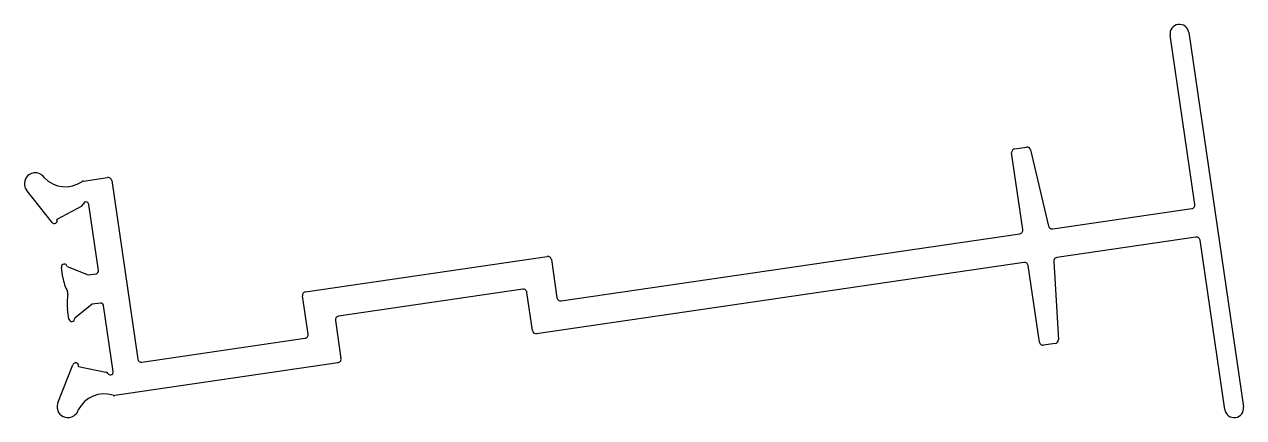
# Model space of a CAD drawing. Extents: x -43.2 to 40.9, y 0.4 to 27.6.
import ezdxf

# ---------------------------------------------------------------- set-up
doc = ezdxf.new("R2010")
doc.units = 0
doc.layers.add('2', color=7, linetype='CONTINUOUS')

msp = doc.modelspace()

# ---------------------------------------------------------------- linework, layer by layer
at = {"layer": '2', "color": 7, "linetype": 'CONTINUOUS'}
for p, q in [((37.122, 27.002), (40.902, 1.177)), ((37.545, 15.138), (35.836, 26.814)), ((25.68, 13.406), (24.906, 18.696)), ((25.117, 18.979), (25.929, 19.098)), ((26.208, 18.909), (27.456, 13.64)), ((-39.136, 16.75), (-37.468, 16.994)), ((-41.293, 13.889), (-43.044, 16.103)), ((-37.18, 16.779), (-35.379, 4.467)), ((-39.252, 15.028), (-40.96, 14.108)), ((-38.093, 10.587), (-38.759, 15.138)), ((27.736, 13.45), (37.334, 14.855)), ((-6.175, 8.488), (25.465, 13.118)), ((37.623, 12.876), (28.025, 11.471)), ((39.615, 0.989), (37.907, 12.665)), ((-23.803, 9.117), (-7.137, 11.556)), ((25.755, 11.139), (-7.864, 6.219)), ((-6.849, 11.341), (-6.463, 8.702)), ((27.812, 11.21), (28.126, 5.805)), ((-40.55, 10.107), (-40.65, 10.793)), ((-40.254, 10.85), (-38.816, 10.279)), ((-38.816, 10.279), (-38.262, 10.36)), ((26.817, 5.635), (26.043, 10.925)), ((-8.827, 9.287), (-21.534, 7.428)), ((-23.631, 6.19), (-24.017, 8.829)), ((-8.152, 6.434), (-8.538, 9.073)), ((-40.129, 7.233), (-40.229, 7.919)), ((-38.52, 8.251), (-39.733, 7.291)), ((-37.965, 8.332), (-38.52, 8.251)), ((-37.073, 3.611), (-37.739, 8.163)), ((-21.749, 7.14), (-21.363, 4.501)), ((-35.095, 4.256), (-23.846, 5.902)), ((27.913, 5.543), (27.1, 5.424)), ((-21.577, 4.213), (-36.972, 1.96)), ((-40.901, 1.459), (-39.858, 4.083)), ((-39.476, 3.968), (-37.576, 3.576))]:
    msp.add_line(p, q, dxfattribs=at)
for centre, radius, start, end in [((36.479, 26.908), 0.65, 98.3255, 188.3255), ((36.479, 26.908), 0.65, 8.3255, 98.3255), ((25.153, 18.732), 0.25, 98.3255, 188.3255), ((25.965, 18.851), 0.25, 13.3255, 98.3255), ((-42.455, 16.568), 0.75, 98.3255, 188.3255), ((-42.455, 16.568), 0.75, 33.30048, 98.3255), ((-40.376, 18.355), 2, 223.43795, 304.52258), ((-37.432, 16.742), 0.254, 8.3255, 98.3255), ((-42.455, 16.568), 0.75, 188.3255, 218.32551), ((-39.099, 16.498), 0.254, 98.3255, 124.52258), ((-39.348, 15.207), 0.203, 298.3255, 345.97834), ((-38.957, 15.11), 0.2, 118.3255, 165.97834), ((-38.957, 15.11), 0.2, 8.3255, 118.3255), ((37.297, 15.102), 0.25, 278.3255, 8.3255), ((-41.136, 14.013), 0.2, 218.32548, 298.3255), ((-41.136, 14.013), 0.2, 298.3255, 28.32546), ((27.7, 13.698), 0.25, 193.3255, 278.3255), ((25.428, 13.369), 0.254, 278.3255, 8.3255), ((37.659, 12.629), 0.25, 8.3255, 98.3255), ((-40.452, 10.822), 0.2, 98.3255, 188.3255), ((-40.452, 10.822), 0.2, 68.32548, 98.3255), ((-40.452, 10.822), 0.2, 8.3255, 68.32548), ((-7.1, 11.305), 0.254, 8.3255, 98.3255), ((25.791, 10.888), 0.254, 8.3255, 98.3255), ((28.062, 11.224), 0.25, 98.3255, 183.32549), ((-37.581, 10.541), 3, 188.32556, 208.19246), ((-38.291, 10.558), 0.2, 278.32545, 8.32554), ((-8.79, 9.036), 0.254, 8.3255, 98.3255), ((-37.261, 8.353), 3, 168.45853, 188.32544), ((-40.449, 9.004), 0.254, 348.45853, 28.19246), ((-23.766, 8.866), 0.254, 98.3255, 188.3255), ((-6.212, 8.739), 0.254, 188.3255, 278.3255), ((-37.936, 8.134), 0.2, 8.32545, 98.32554), ((-39.931, 7.262), 0.2, 188.3255, 278.3255), ((-39.931, 7.262), 0.2, 278.3255, 8.3255), ((-21.497, 7.176), 0.254, 98.3255, 188.3255), ((-23.882, 6.153), 0.254, 278.3255, 8.3255), ((-7.901, 6.471), 0.254, 188.3255, 278.3255), ((27.064, 5.671), 0.25, 188.3255, 278.3255), ((27.876, 5.79), 0.25, 278.3255, 3.3255), ((-39.672, 4.009), 0.2, 98.3255, 158.32551), ((-39.672, 4.009), 0.2, 78.32549, 98.3255), ((-35.131, 4.503), 0.25, 188.3255, 278.3255), ((-21.614, 4.464), 0.254, 278.3255, 8.3255), ((-39.672, 4.009), 0.2, 348.32554, 78.32549), ((-37.617, 3.377), 0.203, 30.67266, 78.32549), ((-37.27, 3.582), 0.2, 210.67266, 278.3255), ((-37.27, 3.582), 0.2, 278.3255, 8.3255), ((-37.7, 0.066), 2, 72.1047, 153.21302), ((-37.008, 2.207), 0.25, 252.1047, 278.3255), ((-40.204, 1.182), 0.75, 158.32552, 188.3255), ((-40.204, 1.182), 0.75, 188.3255, 278.3255), ((-40.204, 1.182), 0.75, 278.3255, 343.35054), ((40.258, 1.083), 0.65, 188.3255, 278.3255), ((40.258, 1.083), 0.65, 278.3255, 8.3255)]:
    msp.add_arc(centre, radius, start, end, dxfattribs=at)

doc.saveas('drawing.dxf')
